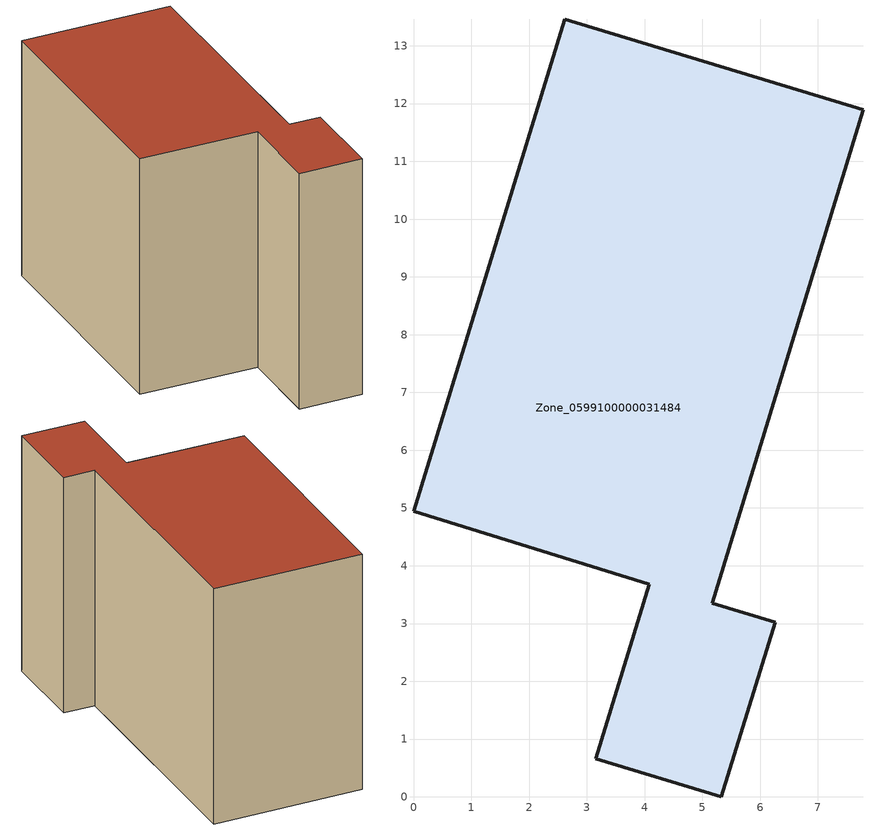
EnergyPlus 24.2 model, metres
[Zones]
Zone_0599100000031484
 floor ground (C_G): 5.17,3.35 6.26,3.02 5.33,0 3.15,0.66 4.08,3.68 0,4.94 2.62,13.46 7.78,11.89 z0
 wall outside (C_F): 6.26,3.02 5.17,3.35 7.78,11.89 2.62,13.46 0,4.94 4.08,3.68 3.15,0.66 5.33,0 6.26,3.02 z0:8.78
 roof outside (C_R): 5.17,3.35 7.78,11.89 2.62,13.46 0,4.94 4.08,3.68 3.15,0.66 5.33,0 6.26,3.02 z8.78
[BUILDING]
Pand.0599100000031484: North Axis=0; Terrain=City; Loads Convergence Tolerance Value=0.04; Temperature Convergence Tolerance Value=0.4; Solar Distribution=FullExterior; Maximum Number of Warmup Days=25; Minimum Number of Warmup Days=1
[Site:Location]
Rotterdam.The.Hague.AP_ZH_NLD Design_Conditions: Latitude=51.96; Longitude=4.45; Time Zone=1; Elevation=-4.5
[SITE:GROUNDTEMPERATURE:BUILDINGSURFACE]
18, 18, 18, 18, 18, 18, 18, 18, 18, 18, 18, 18
[MATERIAL] Thermal Absorptance=0.9; Solar Absorptance=0.7; Visible Absorptance=0.7
Name | Roughness | Thickness | Conductivity | Density | Specific Heat
G.TI.1975-1991 | MediumSmooth | 0.15 | 0.288461 | 540 | 1210
F.TI.1975-1991 | Rough | 0.3 | 0.230769 | 1920 | 840
R.TI.1975-1991 | MediumRough | 0.2 | 0.153846 | 1500 | 1000
[CONSTRUCTION]
C_G: G.TI.1975-1991
C_F: F.TI.1975-1991
C_R: R.TI.1975-1991
[ZONE]
Zone_0599100000031484: Type=1; Multiplier=1; Ceiling Height=Autocalculate; Volume=Autocalculate; Floor Area=autocalculate; Part of Total Floor Area=Yes
[ZONEINFILTRATION:DESIGNFLOWRATE]
Infil_Zone_0599100000031484: Zone or ZoneList or Space or SpaceList=Zone_0599100000031484; Schedule=AlwaysOn; Design Flow Rate Calculation Method=Flow/Area; Flow Rate per Floor Area=0.003; Constant Term Coefficient=1; Temperature Term Coefficient=0; Velocity Term Coefficient=0; Velocity Squared Term Coefficient=0
[HVACTEMPLATE:ZONE:IDEALLOADSAIRSYSTEM]
Zone_0599100000031484: Maximum Heating Supply Air Temperature=50; Minimum Cooling Supply Air Temperature=13; Maximum Heating Supply Air Humidity Ratio=0.0156; Minimum Cooling Supply Air Humidity Ratio=0.0077; Heating Limit=NoLimit; Cooling Limit=NoLimit; Dehumidification Control Type=ConstantSensibleHeatRatio; Cooling Sensible Heat Ratio=0.7; Dehumidification Setpoint=60; Humidification Control Type=None; Humidification Setpoint=30; Outdoor Air Method=None; Outdoor Air Flow Rate per Person=0.00944; Outdoor Air Flow Rate per Zone Floor Area=0; Outdoor Air Flow Rate per Zone=0; Demand Controlled Ventilation Type=None; Outdoor Air Economizer Type=NoEconomizer; Heat Recovery Type=None; Sensible Heat Recovery Effectiveness=0.7; Latent Heat Recovery Effectiveness=0.65
[ZONECONTROL:THERMOSTAT]
ThermostatControl_Zone_0599100000031484: Zone or ZoneList=Zone_0599100000031484; Control Type Schedule=DualSetpointControlType; Control 1=Thermostat_Zone_0599100000031484; Temperature Difference Between Cutout And Setpoint=0
[THERMOSTATSETPOINT:DUALSETPOINT]
Thermostat_Zone_0599100000031484: Heating Setpoint Temperature Schedule=HeatingSetpoint_Zone_0599100000031484; Cooling Setpoint Temperature Schedule=CoolingSetpoint_Zone_0599100000031484
[SCHEDULE:COMPACT]
HeatingSetpoint_Zone_0599100000031484: Through: 12/31, For: AllDays, Until: 24:00, 21
CoolingSetpoint_Zone_0599100000031484: Through: 12/31, For: AllDays, Until: 24:00, 24
DualSetpointControlType: Through: 12/31, For: AllDays, Until: 24:00, 4
AlwaysOn: Through: 12/31, For: AllDays, Until: 24:00, 1
